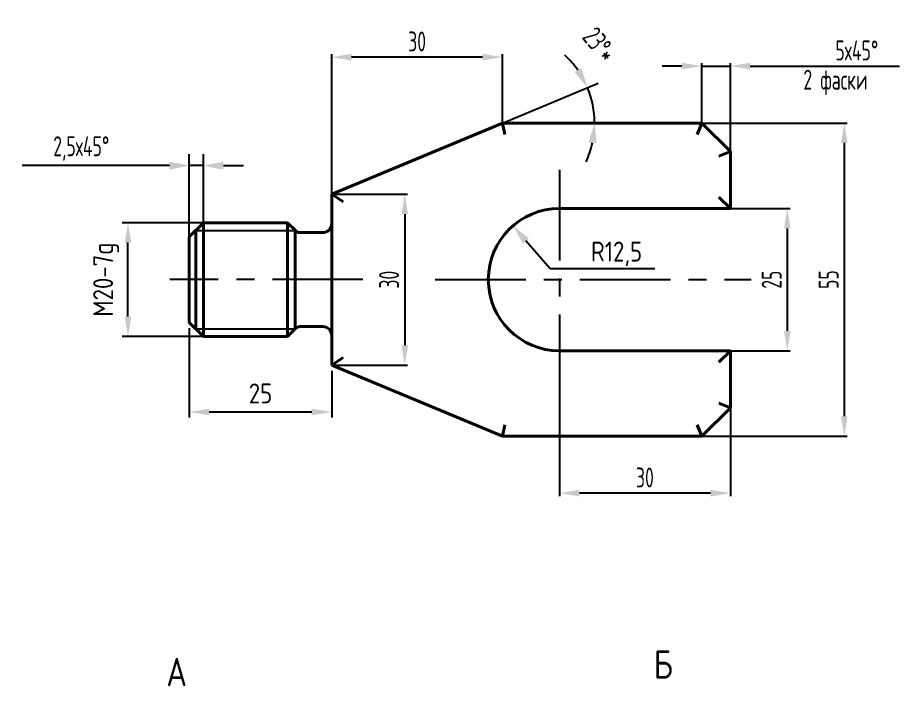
# Model space of a CAD drawing. Header units: millimetres. Extents: x 155 to 1809, y 69 to 860.
# Drawn here: x 155 to 310.7, y 225.2 to 342.7 of the extents above; entities that cross this region are included whole.
import ezdxf

# ---------------------------------------------------------------- set-up
doc = ezdxf.new("R2010")
doc.units = ezdxf.units.MM
doc.linetypes.add('CENTER', pattern=[50.800000000000004, 31.75, -6.35, 6.35, -6.35])
for name, color, linetype in [('9_ALL_NOTES', 7, 'Continuous'), ('Bord', 1, 'Continuous'), ('Dim', 7, 'Continuous'), ('Text', 3, 'Continuous')]:
    doc.layers.add(name, color=color, linetype=linetype)
doc.layers.add('Cen', color=5, linetype='CENTER', lineweight=25)
doc.layers.add('Con', color=6, linetype='Continuous', lineweight=40)
doc.styles.get("Standard").update_dxf_attribs({"font": 'arial.ttf'})
doc.styles.add('Style1', font='romans.shx', dxfattribs={"width": 0.8})
doc.dimstyles.new('AM_ISO$0', dxfattribs={"dimtxt": 3.5, "dimasz": 3.5, "dimexe": 1, "dimexo": 1, "dimgap": 1.5, "dimtad": 1, "dimdsep": 46, "dimtxsty": 'Style1', "dimcen": 0, "dimclrd": 256, "dimclre": 256, "dimclrt": 2, "dimadec": 0, "dimazin": 2, "dimtp": 0.1, "dimtm": 0.1, "dimtfac": 0.71, "dimtmove": 0, "dimatfit": 3, "dimfxl": 1, "dimlwd": -1, "dimlwe": -1, "dimarcsym": 1})
doc.dimstyles.new('DIMSTYLE_1', dxfattribs={"dimtxt": 4, "dimasz": 5, "dimexe": 0.5, "dimexo": 0, "dimgap": 1, "dimtad": 1, "dimdec": 1, "dimlfac": 2, "dimdsep": 46, "dimtxsty": 'Style1', "dimcen": 0.09, "dimadec": 1, "dimazin": 2, "dimtp": 0.3, "dimtm": 0.3, "dimtfac": 1, "dimtdec": 1, "dimtofl": 0, "dimtmove": 0, "dimatfit": 3, "dimfxl": 1, "dimtolj": 1, "dimarcsym": 0})
doc.dimstyles.new('DIMSTYLE_2', dxfattribs={"dimtxt": 4, "dimasz": 5, "dimexe": 2, "dimexo": 0, "dimgap": 1, "dimtad": 1, "dimdec": 4, "dimlfac": 2, "dimdsep": 46, "dimtxsty": 'Standard', "dimblk": '_FILLED', "dimblk1": '_FILLED', "dimblk2": '_FILLED', "dimcen": 0.09, "dimadec": 4, "dimazin": 2, "dimtp": 0.2, "dimtm": 0.2, "dimtfac": 1, "dimtdec": 4, "dimtofl": 0, "dimtmove": 0, "dimatfit": 3, "dimldrblk": '_FILLED', "dimfxl": 1, "dimtolj": 1, "dimarcsym": 0})
doc.dimstyles.new('DIMSTYLE_4', dxfattribs={"dimtxt": 4, "dimasz": 5, "dimexe": 2, "dimexo": 0, "dimtad": 1, "dimdec": 4, "dimdsep": 46, "dimtxsty": 'Standard', "dimblk": '_FILLED', "dimblk1": '_FILLED', "dimblk2": '_FILLED', "dimcen": 0.09, "dimadec": 4, "dimazin": 2, "dimtp": 0.2, "dimtm": 0.2, "dimtfac": 1, "dimtdec": 4, "dimtofl": 0, "dimtmove": 0, "dimatfit": 3, "dimldrblk": '_FILLED', "dimfxl": 1, "dimtolj": 1, "dimarcsym": 0})
doc.dimstyles.new('DIMSTYLE_5', dxfattribs={"dimtxt": 4, "dimasz": 5, "dimexe": 2, "dimexo": 0, "dimgap": 4, "dimtad": 1, "dimdec": 1, "dimdsep": 46, "dimtxsty": 'Standard', "dimblk": '_FILLED', "dimblk1": '_FILLED', "dimblk2": '_FILLED', "dimcen": 0.09, "dimadec": 1, "dimazin": 2, "dimtp": 0.5, "dimtm": 0.5, "dimtfac": 1, "dimtdec": 1, "dimtofl": 0, "dimtmove": 0, "dimatfit": 3, "dimldrblk": '_FILLED', "dimfxl": 1, "dimtolj": 1, "dimarcsym": 0})

# ---------------------------------------------------------------- blocks, each defined once
blk = doc.blocks.new('_FILLED')
at = {"color": 0, "linetype": 'ByBlock'}
blk.add_solid([(0, 0), (-1, 0.2), (-1, -0.2)], dxfattribs=at)
blk = doc.blocks.new('*D6')
at = {"color": 0, "linetype": 'Continuous', "lineweight": -2, "transparency": 16777216}
for p, q in [((185.14481259940158, 304.15675952849074), (185.14481259940158, 318.67380342570186)), ((187.64481259940158, 306.65675952849074), (187.64481259940158, 318.67380342570186)), ((181.64481259940158, 316.67380342570186), (155.82100307559205, 316.67380342570186)), ((187.64481259940158, 316.67380342570186), (185.14481259940158, 316.67380342570186)), ((191.14481259940158, 316.67380342570186), (194.64481259940158, 316.67380342570186))]:
    blk.add_line(p, q, dxfattribs=at)
at = {"layer": 'Defpoints', "color": 0, "linetype": 'Continuous', "transparency": 16777216}
for p in [(187.64481259940158, 316.67380342570186), (187.64481259940158, 306.65675952849074), (185.14481259940158, 304.15675952849074)]:
    blk.add_point(p, dxfattribs=at)
at = {"color": 0, "linetype": 'Continuous', "lineweight": -2, "transparency": 16777216, "xscale": 3.5, "yscale": 3.5, "zscale": 3.5}
blk.add_blockref('_FILLED', (185.14481259940158, 316.67380342570186), dxfattribs=at)
at = {"color": 0, "linetype": 'Continuous', "lineweight": -2, "transparency": 16777216, "xscale": 3.5, "yscale": 3.5, "zscale": 3.5, "rotation": 180}
blk.add_blockref('_FILLED', (187.64481259940158, 316.67380342570186), dxfattribs=at)
at = {"color": 0, "linetype": 'Continuous', "transparency": 16777216, "insert": (171.0876697422587, 321.8404700923685), "char_height": 3.5, "attachment_point": 3, "style": 'Style1'}
blk.add_mtext('\\A1;{\\fГОСТ тип А|b0|i0|c204|p34;\\Q0;2,5х45°}', dxfattribs=at)
blk = doc.blocks.new('*D10')
at = {"color": 0, "linetype": 'Continuous', "lineweight": -2, "transparency": 16777216}
for p, q in [((248.5075736603546, 298.5460579845727), (244.2507524187251, 303.45823397050947)), ((266.8713931237609, 298.5460579845727), (248.5075736603546, 298.5460579845727))]:
    blk.add_line(p, q, dxfattribs=at)
at = {"layer": 'Defpoints', "color": 0, "linetype": 'Continuous', "transparency": 16777216}
for p in [(241.95861790400158, 306.10325180909075), (250.14481259940158, 296.6567595284908)]:
    blk.add_point(p, dxfattribs=at)
at = {"color": 0, "linetype": 'Continuous', "lineweight": -2, "transparency": 16777216, "xscale": 3.5, "yscale": 3.5, "zscale": 3.5, "rotation": 130.91173242121602}
blk.add_blockref('_FILLED', (241.95861790400158, 306.10325180909075), dxfattribs=at)
at = {"color": 0, "linetype": 'Continuous', "transparency": 16777216, "insert": (255.6713931237609, 303.3377246512393), "char_height": 3.5, "attachment_point": 1, "style": 'Style1'}
blk.add_mtext('\\A1;{\\Q0;R12,5}', dxfattribs=at)
blk = doc.blocks.new('*D11')
at = {"color": 0, "linetype": 'Continuous', "lineweight": -2, "transparency": 16777216}
for p, q in [((280.1448125994017, 309.15675952849085), (290.6448125994016, 309.15675952849085)), ((290.1448125994016, 305.65675952849085), (290.1448125994016, 287.65675952849085)), ((280.1448125994017, 284.15675952849085), (290.6448125994016, 284.15675952849085))]:
    blk.add_line(p, q, dxfattribs=at)
at = {"color": 0, "linetype": 'Continuous', "transparency": 16777216}
for points in [[(289.56147926606826, 305.65675952849085), (290.7281459327349, 305.65675952849085), (290.1448125994016, 309.15675952849085)], [(289.56147926606826, 287.65675952849085), (290.7281459327349, 287.65675952849085), (290.1448125994016, 284.15675952849085)]]:
    blk.add_solid(points, dxfattribs=at)
at = {"layer": 'Defpoints', "color": 0, "linetype": 'Continuous', "transparency": 16777216}
for p in [(280.1448125994017, 309.15675952849085), (280.1448125994017, 284.15675952849085), (290.1448125994016, 284.15675952849085)]:
    blk.add_point(p, dxfattribs=at)
at = {"color": 0, "linetype": 'Continuous', "transparency": 16777216, "insert": (285.6448125994016, 296.64734563059073), "char_height": 3.5, "attachment_point": 2, "rotation": 90, "style": 'Style1'}
blk.add_mtext('\\A1;{\\fГОСТ тип А|b0|i0|c204|p34;\\Q0;25}', dxfattribs=at)
blk = doc.blocks.new('*D12')
at = {"color": 0, "linetype": 'Continuous', "lineweight": -2, "transparency": 16777216}
for p, q in [((271.6448125994016, 334.1567595284907), (268.1448125994016, 334.1567595284907)), ((275.1448125994016, 324.15675952849074), (275.1448125994016, 334.6567595284907)), ((275.1448125994016, 334.1567595284907), (280.1448125994016, 334.1567595284907)), ((280.1448125994016, 319.15675952849074), (280.1448125994016, 334.6567595284907)), ((283.6448125994016, 334.1567595284907), (309.84957450416357, 334.1567595284907))]:
    blk.add_line(p, q, dxfattribs=at)
at = {"color": 0, "linetype": 'Continuous', "transparency": 16777216}
for points in [[(271.6448125994016, 334.740092861824), (271.6448125994016, 333.57342619515737), (275.1448125994016, 334.1567595284907)], [(283.6448125994016, 334.740092861824), (283.6448125994016, 333.57342619515737), (280.1448125994016, 334.1567595284907)]]:
    blk.add_solid(points, dxfattribs=at)
at = {"layer": 'Defpoints', "color": 0, "linetype": 'Continuous', "transparency": 16777216}
for p in [(275.1448125994016, 334.1567595284907), (275.1448125994016, 324.15675952849074), (280.1448125994016, 319.15675952849074)]:
    blk.add_point(p, dxfattribs=at)
at = {"color": 0, "linetype": 'Continuous', "transparency": 16777216, "insert": (298.5829078374969, 338.6567595284907), "char_height": 3.5, "attachment_point": 1, "style": 'Style1'}
blk.add_mtext('\\A1;{\\fГОСТ тип А|b0|i0|c204|p34;5}{\\fГОСТ тип А|b0|i0|c204|p34;х45°}', dxfattribs=at)
blk = doc.blocks.new('*D13')
at = {"color": 0, "linetype": 'Continuous', "lineweight": -2, "transparency": 16777216}
for p, q in [((250.14481259940158, 284.21515952849074), (250.14481259940158, 258.65675952849074)), ((280.1448125994016, 274.15675952849074), (280.1448125994016, 258.65675952849074)), ((276.6448125994016, 259.15675952849074), (253.64481259940158, 259.15675952849074))]:
    blk.add_line(p, q, dxfattribs=at)
at = {"color": 0, "linetype": 'Continuous', "transparency": 16777216}
for points in [[(253.64481259940158, 259.74009286182405), (253.64481259940158, 258.5734261951574), (250.14481259940158, 259.15675952849074)], [(276.6448125994016, 259.74009286182405), (276.6448125994016, 258.5734261951574), (280.1448125994016, 259.15675952849074)]]:
    blk.add_solid(points, dxfattribs=at)
at = {"layer": 'Defpoints', "color": 0, "linetype": 'Continuous', "transparency": 16777216}
for p in [(250.14481259940158, 284.21515952849074), (280.1448125994016, 274.15675952849074), (250.14481259940158, 259.15675952849074)]:
    blk.add_point(p, dxfattribs=at)
at = {"color": 0, "linetype": 'Continuous', "transparency": 16777216, "insert": (265.14078261270174, 263.65675952849074), "char_height": 3.5, "attachment_point": 2, "style": 'Style1'}
blk.add_mtext('\\A1;{\\fГОСТ тип А|b0|i0|c204|p34;\\Q0;30}', dxfattribs=at)
blk = doc.blocks.new('*D14')
at = {"color": 0, "linetype": 'Continuous', "lineweight": -2, "transparency": 16777216}
for p, q in [((240.14481259940294, 324.1567595284913), (256.9167042800883, 331.1450477304719)), ((257.9245629295017, 324.15675952849074), (254.31436192079738, 324.1567595284908))]:
    blk.add_line(p, q, dxfattribs=at)
for start, end in [(35.04623451093583, 47.47260406889742), (359.99999999999807, 22.619864952974243), (335.14726088407497, 347.5736304420365)]:
    blk.add_arc((240.14481259940294, 324.1567595284913), 16.169549321394484, start, end, dxfattribs=at)
at = {"layer": 'Defpoints', "color": 0, "linetype": 'Continuous', "transparency": 16777216}
for p in [(256.1745535035729, 326.2784880224764), (239.97903404160164, 324.0876851293907), (240.1448125994016, 324.1567595284908), (257.9245629295017, 324.15675952849074), (258.10415636720177, 324.15675952849074)]:
    blk.add_point(p, dxfattribs=at)
at = {"color": 0, "linetype": 'Continuous', "lineweight": -2, "transparency": 16777216, "xscale": 3.5, "yscale": 3.5, "zscale": 3.5}
for p, rotation in [((255.07055043400078, 330.37581696108214), 298.83304973195504), ((256.31436192079735, 324.1567595284908), 83.78681522101729)]:
    blk.add_blockref('_FILLED', p, dxfattribs=dict(at, rotation=rotation))
at = {"color": 0, "linetype": 'Continuous', "transparency": 16777216, "insert": (258.54916921172224, 339.04055013318964), "char_height": 3.5, "attachment_point": 2, "rotation": 308.9628208383972, "style": 'Style1'}
blk.add_mtext('\\A1;{\\fГОСТ тип А|b0|i0|c204|p34;\\Q0;23%%D*}', dxfattribs=at)
blk = doc.blocks.new('*D15')
at = {"color": 0, "linetype": 'Continuous', "lineweight": -2, "transparency": 16777216}
for p, q in [((210.1448125994017, 311.65675952849085), (223.46835549470163, 311.65675952849085)), ((222.96835549470163, 308.15675952849085), (222.96835549470163, 285.15675952849085)), ((210.1448125994017, 281.65675952849085), (223.46835549470163, 281.65675952849085))]:
    blk.add_line(p, q, dxfattribs=at)
at = {"color": 0, "linetype": 'Continuous', "transparency": 16777216}
for points in [[(222.38502216136828, 308.15675952849085), (223.55168882803497, 308.15675952849085), (222.96835549470163, 311.65675952849085)], [(222.38502216136828, 285.15675952849085), (223.55168882803497, 285.15675952849085), (222.96835549470163, 281.65675952849085)]]:
    blk.add_solid(points, dxfattribs=at)
at = {"layer": 'Defpoints', "color": 0, "linetype": 'Continuous', "transparency": 16777216}
for p in [(210.1448125994017, 311.65675952849085), (210.1448125994017, 281.65675952849085), (222.96835549470163, 281.65675952849085)]:
    blk.add_point(p, dxfattribs=at)
at = {"color": 0, "linetype": 'Continuous', "transparency": 16777216, "insert": (218.46835549470165, 296.65273156829073), "char_height": 3.5, "attachment_point": 2, "rotation": 90, "style": 'Style1'}
blk.add_mtext('\\A1;{\\fГОСТ тип А|b0|i0|c204|p34;\\Q0;30}', dxfattribs=at)
blk = doc.blocks.new('*D16')
at = {"color": 0, "linetype": 'Continuous', "lineweight": -2, "transparency": 16777216}
for p, q in [((275.1448125994017, 324.15675952849085), (300.6448125994016, 324.15675952849085)), ((300.1448125994016, 320.65675952849085), (300.1448125994016, 272.65675952849085)), ((275.1448125994017, 269.15675952849085), (300.6448125994016, 269.15675952849085))]:
    blk.add_line(p, q, dxfattribs=at)
at = {"color": 0, "linetype": 'Continuous', "transparency": 16777216}
for points in [[(299.56147926606826, 320.65675952849085), (300.7281459327349, 320.65675952849085), (300.1448125994016, 324.15675952849085)], [(299.56147926606826, 272.65675952849085), (300.7281459327349, 272.65675952849085), (300.1448125994016, 269.15675952849085)]]:
    blk.add_solid(points, dxfattribs=at)
at = {"layer": 'Defpoints', "color": 0, "linetype": 'Continuous', "transparency": 16777216}
for p in [(275.1448125994017, 324.15675952849085), (275.1448125994017, 269.15675952849085), (300.1448125994016, 269.15675952849085)]:
    blk.add_point(p, dxfattribs=at)
at = {"color": 0, "linetype": 'Continuous', "transparency": 16777216, "insert": (295.6448125994016, 296.6605472296907), "char_height": 3.5, "attachment_point": 2, "rotation": 90, "style": 'Style1'}
blk.add_mtext('\\A1;{\\fГОСТ тип А|b0|i0|c204|p34;\\Q0;55}', dxfattribs=at)
blk = doc.blocks.new('*D17')
at = {"color": 0, "linetype": 'Continuous', "lineweight": -2, "transparency": 16777216}
for p, q in [((210.14481259940158, 311.65675952849074), (210.14481259940158, 336.2317386050088)), ((240.14481259940158, 324.15675952849074), (240.14481259940158, 336.2317386050088)), ((236.64481259940158, 335.7317386050088), (213.64481259940158, 335.7317386050088))]:
    blk.add_line(p, q, dxfattribs=at)
at = {"color": 0, "linetype": 'Continuous', "transparency": 16777216}
for points in [[(213.64481259940158, 336.3150719383421), (213.64481259940158, 335.1484052716755), (210.14481259940158, 335.7317386050088)], [(236.64481259940158, 336.3150719383421), (236.64481259940158, 335.1484052716755), (240.14481259940158, 335.7317386050088)]]:
    blk.add_solid(points, dxfattribs=at)
at = {"layer": 'Defpoints', "color": 0, "linetype": 'Continuous', "transparency": 16777216}
for p in [(210.14481259940158, 335.7317386050088), (240.14481259940158, 324.15675952849074), (210.14481259940158, 311.65675952849074)]:
    blk.add_point(p, dxfattribs=at)
at = {"color": 0, "linetype": 'Continuous', "transparency": 16777216, "insert": (225.1407813920016, 340.2317386050088), "char_height": 3.5, "attachment_point": 2, "style": 'Style1'}
blk.add_mtext('\\A1;{\\fГОСТ тип А|b0|i0|c204|p34;\\Q0;30}', dxfattribs=at)
blk = doc.blocks.new('*D41')
at = {"layer": 'Defpoints', "color": 0, "transparency": 16777216}
for p in [(185.14481259940158, 289.15675952849074), (210.14481259940158, 281.65675952849074), (210.14481259940158, 273.4201893854224)]:
    blk.add_point(p, dxfattribs=at)
at = {"layer": 'Dim', "linetype": 'ByBlock', "transparency": 16777216}
for p, q in [((185.14481259940158, 288.15675952849074), (185.14481259940158, 272.4201893854224)), ((210.14481259940158, 280.65675952849074), (210.14481259940158, 272.4201893854224)), ((188.64481259940158, 273.4201893854224), (206.64481259940158, 273.4201893854224))]:
    blk.add_line(p, q, dxfattribs=at)
at = {"layer": 'Dim', "transparency": 16777216}
for points in [[(188.64481259940158, 274.00352271875573), (188.64481259940158, 272.8368560520891), (185.14481259940158, 273.4201893854224)], [(206.64481259940158, 274.00352271875573), (206.64481259940158, 272.8368560520891), (210.14481259940158, 273.4201893854224)]]:
    blk.add_solid(points, dxfattribs=at)
at = {"layer": 'Dim', "color": 2, "transparency": 16777216, "insert": (197.64481259940158, 276.6701893854224), "char_height": 3.5, "attachment_point": 5, "style": 'Style1'}
blk.add_mtext('25', dxfattribs=at)
blk = doc.blocks.new('*D42')
at = {"layer": 'Defpoints', "color": 0, "transparency": 16777216}
for p in [(174.37490998078033, 306.6567595284908), (191.89921857536507, 306.6567595284908), (191.89921857536507, 286.65675952849085)]:
    blk.add_point(p, dxfattribs=at)
at = {"layer": 'Dim', "linetype": 'ByBlock', "transparency": 16777216}
for p, q in [((190.89921857536507, 306.6567595284908), (173.37490998078033, 306.6567595284908)), ((174.37490998078033, 290.15675952849085), (174.37490998078033, 303.1567595284908)), ((190.89921857536507, 286.65675952849085), (173.37490998078033, 286.65675952849085))]:
    blk.add_line(p, q, dxfattribs=at)
at = {"layer": 'Dim', "transparency": 16777216}
for points in [[(173.791576647447, 303.1567595284908), (174.95824331411367, 303.1567595284908), (174.37490998078033, 306.6567595284908)], [(173.791576647447, 290.15675952849085), (174.95824331411367, 290.15675952849085), (174.37490998078033, 286.65675952849085)]]:
    blk.add_solid(points, dxfattribs=at)
at = {"layer": 'Dim', "color": 2, "transparency": 16777216, "insert": (170.54157664744704, 296.65675952849074), "char_height": 3.5, "attachment_point": 5, "rotation": 90, "style": 'Style1'}
blk.add_mtext('М20-7g', dxfattribs=at)

msp = doc.modelspace()

# ---------------------------------------------------------------- linework, layer by layer
at = {"layer": 'Bord', "linetype": 'Continuous'}
for p, q in [((186.29181259940174, 305.30375952849073), (203.74781259940164, 305.30375952849073)), ((186.29181259940174, 288.0097595284907), (203.74781259940164, 288.0097595284907))]:
    msp.add_line(p, q, dxfattribs=at)
at = {"layer": 'Cen', "ltscale": 0.5}
for p, q in [((250.1448125994016, 315.9198652425325), (250.1448125994016, 277.39365381444895)), ((228.33426365663945, 296.65675952849074), (283.7884487836154, 296.65675952849074))]:
    msp.add_line(p, q, dxfattribs=at)
at = {"layer": 'Cen', "linetype": 'CENTER', "ltscale": 0.5}
msp.add_line((215.62671145060176, 296.65675952849074), (181.7172389730017, 296.65675952849074), dxfattribs=at)
at = {"layer": 'Con', "linetype": 'Continuous'}
for p, q in [((240.14481259940158, 324.15675952849074), (210.14481259940158, 311.65675952849074)), ((240.14481259940158, 324.15675952849074), (240.54481259940167, 322.15675952849074)), ((275.1448125994016, 324.15675952849074), (240.14481259940158, 324.15675952849074)), ((275.1448125994016, 324.15675952849074), (274.31638547470175, 322.15675952849074)), ((280.1448125994016, 319.15675952849074), (275.1448125994016, 324.15675952849074)), ((280.1448125994016, 319.15675952849074), (278.1448125994016, 318.32833240369075)), ((280.1448125994016, 309.15675952849074), (280.1448125994016, 319.15675952849074)), ((210.14481259940158, 311.65675952849074), (210.14481259940158, 281.65675952849074)), ((210.14481259940158, 311.65675952849074), (212.14481259940158, 310.32342619509075)), ((280.1448125994016, 309.15675952849074), (278.1448125994016, 311.15675952849074)), ((250.14481259940158, 309.15675952849074), (280.1448125994016, 309.15675952849074)), ((185.14481259940158, 304.15675952849074), (187.64481259940158, 306.65675952849074)), ((187.64481259940158, 286.65675952849074), (187.64481259940158, 306.65675952849074)), ((202.39481259940158, 306.65675952849074), (187.64481259940158, 306.65675952849074)), ((202.39481259940158, 286.65675952849074), (202.39481259940158, 306.65675952849074)), ((202.39481259940158, 306.65675952849074), (203.85191938060166, 305.1996527472907)), ((186.29181259940174, 305.30375952849073), (186.29181259940174, 288.0097595284907)), ((203.74781259940164, 305.30375952849073), (203.74781259940164, 288.0097595284907)), ((185.14481259940158, 289.1567595287907), (185.14481259940158, 304.1567595280907)), ((204.55902616180174, 304.90675952849074), (208.54481259940167, 304.90675952849074)), ((185.14481259940158, 289.15675952849074), (187.64481259940158, 286.65675952849074)), ((202.39481259940158, 286.65675952849074), (203.85191938060166, 288.1138663096907)), ((204.55902616180174, 288.40675952849074), (208.54481259940167, 288.40675952849074)), ((202.39481259940158, 286.65675952849074), (187.64481259940158, 286.65675952849074)), ((280.1448125994016, 284.15675952849074), (250.14481259940158, 284.15675952849074)), ((280.1448125994016, 284.15675952849074), (278.1448125994016, 282.15675952849074)), ((280.1448125994016, 274.15675952849074), (280.1448125994016, 284.15675952849074)), ((210.14481259940158, 281.65675952849074), (212.14481259940158, 282.9900928617907)), ((210.14481259940158, 281.65675952849074), (240.14481259940158, 269.15675952849074)), ((275.1448125994016, 269.15675952849074), (280.1448125994016, 274.15675952849074)), ((280.1448125994016, 274.15675952849074), (278.1448125994016, 274.98518665319074)), ((240.14481259940158, 269.15675952849074), (240.54481259940167, 271.15675952849074)), ((275.1448125994016, 269.15675952849074), (274.31638547470175, 271.15675952849074)), ((240.14481259940158, 269.15675952849074), (275.1448125994016, 269.15675952849074))]:
    msp.add_line(p, q, dxfattribs=at)
for centre, radius, start, end in [((250.14481259940158, 296.65675952849074), 12.5, 90, 270), ((204.55902616180174, 305.90675952849074), 1, 225.0000000000069, 270), ((208.54481259940167, 306.5067595284907), 1.6, 270, 0), ((204.55902616180174, 287.40675952849074), 1, 90, 134.9999999999931), ((208.54481259940167, 286.8067595284907), 1.6, 0, 90)]:
    msp.add_arc(centre, radius, start, end, dxfattribs=at)

# ---------------------------------------------------------------- texts
at = {"layer": '9_ALL_NOTES', "linetype": 'Continuous', "insert": (184.73799254690175, 230.25288383618897), "char_height": 5, "width": 5.00390625, "attachment_point": 3, "line_spacing_factor": 0.9}
msp.add_mtext('{\\fГОСТ тип А|b0|i0|c204|p34;\\Q0;А}', dxfattribs=at)
at = {"layer": 'Dim', "insert": (292.9633874704932, 333.5220898414841), "char_height": 3.5, "attachment_point": 1}
msp.add_mtext_dynamic_manual_height_columns('\\A1;{\\fГОСТ тип А|b0|i0|c204|p34;\\W0.8;2 фаски}', width=24.907518116790925, gutter_width=12.5, heights=[0], dxfattribs=at)
at = {"layer": 'Text', "insert": (266.6559741144938, 226.58271034697123), "char_height": 5, "attachment_point": 7, "style": 'Style1'}
msp.add_mtext('Б', dxfattribs=at)

# ---------------------------------------------------------------- dimensions: what is measured, and where the dimension line sits
at = {"linetype": 'Continuous'}
dim = msp.add_angular_dim_2l(base=(256.1745535035729, 326.2784880224764), line1=((257.9245629295017, 324.15675952849074), (258.10415636720177, 324.15675952849074)), line2=((239.9790340416016, 324.0876851293907), (240.14481259940158, 324.15675952849074)), text='{\\fГОСТ тип А|b0|i0|c204|p34;\\Q0;23%%D*}', dimstyle='DIMSTYLE_5', override={"dimtxt": 3.5, "dimasz": 3.5, "dimdsep": 44, "dimtxsty": 'Style1', "dimtofl": 1}, dxfattribs=at)
dim.commit()
dim.dimension.update_dxf_attribs({"geometry": '*D14', "text_midpoint": (252.7175129888624, 334.3244303617694), "dimtype": 162})
for base, p1, p2, angle, text, override, picture, middle in [((210.14481259940158, 335.7317386050088), (240.14481259940158, 324.15675952849074), (210.14481259940158, 311.65675952849074), 180, '{\\fГОСТ тип А|b0|i0|c204|p34;\\Q0;<>}', {"dimtxt": 3.5, "dimasz": 3.5, "dimlfac": 1, "dimdsep": 44}, '*D17', (225.1407813920016, 335.7317386050088)), ((275.1448125994016, 334.1567595284907), (280.1448125994016, 319.15675952849074), (275.1448125994016, 324.15675952849074), 180, '<>{\\fГОСТ тип А|b0|i0|c204|p34;х45°}', {"dimtxt": 3.5, "dimasz": 3.5, "dimlfac": 1, "dimdsep": 44, "dimpost": '{\\fГОСТ тип А|b0|i0|c204|p34;<>}', "dimtxsty": 'Style1', "dimtofl": 1}, '*D12', (303.71624117083024, 334.1567595284907)), ((300.1448125994016, 269.15675952849085), (275.1448125994016, 324.15675952849074), (275.1448125994016, 269.15675952849074), 270, '{\\fГОСТ тип А|b0|i0|c204|p34;\\Q0;<>}', {"dimtxt": 3.5, "dimasz": 3.5, "dimlfac": 1, "dimdsep": 44, "dimtxsty": 'Style1'}, '*D16', (300.1448125994016, 296.6605472296907)), ((222.96835549470163, 281.65675952849085), (210.14481259940158, 311.65675952849074), (210.14481259940158, 281.65675952849074), 270, '{\\fГОСТ тип А|b0|i0|c204|p34;\\Q0;<>}', {"dimtxt": 3.5, "dimasz": 3.5, "dimlfac": 1, "dimdsep": 44, "dimtxsty": 'Style1'}, '*D15', (222.96835549470165, 296.65273156829073)), ((290.1448125994016, 284.15675952849085), (280.1448125994016, 309.15675952849074), (280.1448125994016, 284.15675952849074), 270, '{\\fГОСТ тип А|b0|i0|c204|p34;\\Q0;<>}', {"dimtxt": 3.5, "dimasz": 3.5, "dimlfac": 1, "dimdsep": 44, "dimtxsty": 'Style1'}, '*D11', (290.1448125994016, 296.64734563059073)), ((250.14481259940158, 259.15675952849074), (280.1448125994016, 274.15675952849074), (250.14481259940158, 284.21515952849074), 180, '{\\fГОСТ тип А|b0|i0|c204|p34;\\Q0;<>}', {"dimtxt": 3.5, "dimasz": 3.5, "dimlfac": 1, "dimdsep": 44, "dimtxsty": 'Style1'}, '*D13', (265.14078261270174, 259.15675952849074))]:
    dim = msp.add_linear_dim(base=base, p1=p1, p2=p2, angle=angle, text=text, dimstyle='DIMSTYLE_1', override=override, dxfattribs=at)
    dim.commit()
    dim.dimension.update_dxf_attribs({"geometry": picture, "text_midpoint": middle, "dimtype": 160})
dim = msp.add_linear_dim(base=(187.64481259940158, 316.67380342570186), p1=(185.14481259940158, 304.15675952849074), p2=(187.64481259940158, 306.65675952849074), text='{\\fГОСТ тип А|b0|i0|c204|p34;\\Q0;<>х45°}', dimstyle='DIMSTYLE_2', override={"dimtxt": 3.5, "dimasz": 3.5, "dimlfac": 1, "dimdsep": 44, "dimtxsty": 'Style1', "dimtofl": 1}, dxfattribs=at)
dim.commit()
dim.dimension.update_dxf_attribs({"geometry": '*D6', "text_midpoint": (163.95433640892537, 316.67380342570186), "dimtype": 160})
dim = msp.add_radius_dim(center=(250.14481259940158, 296.6567595284908), mpoint=(241.95861790400158, 306.10325180909075), text='{\\Q0;R<>}', dimstyle='DIMSTYLE_4', override={"dimtxt": 3.5, "dimasz": 3.5, "dimtih": 1, "dimtoh": 1, "dimdsep": 44, "dimpost": '<>', "dimtxsty": 'Style1'}, dxfattribs=at)
dim.commit()
dim.dimension.update_dxf_attribs({"geometry": '*D10', "text_midpoint": (261.2713931237609, 298.54605798457266), "dimtype": 164})
at = {"layer": 'Dim'}
dim = msp.add_linear_dim(base=(174.37490998078033, 306.6567595284908), p1=(191.899218575365, 286.65675952849074), p2=(191.899218575365, 306.6567595284907), angle=90.00000000000001, text='М<>-7g', dimstyle='AM_ISO$0', override={"dimdsep": 44, "dimtxsty": 'Style1'}, dxfattribs=at)
dim.commit()
dim.dimension.update_dxf_attribs({"geometry": '*D42', "text_midpoint": (170.54157664744704, 296.65675952849074)})
dim = msp.add_linear_dim(base=(210.14481259940158, 273.4201893854224), p1=(185.14481259940158, 289.15675952849074), p2=(210.14481259940158, 281.65675952849074), angle=1.141101885463838e-14, dimstyle='AM_ISO$0', override={"dimdsep": 44, "dimtxsty": 'Style1'}, dxfattribs=at)
dim.commit()
dim.dimension.update_dxf_attribs({"geometry": '*D41', "text_midpoint": (197.64481259940158, 276.6701893854224)})

doc.saveas('drawing.dxf')
